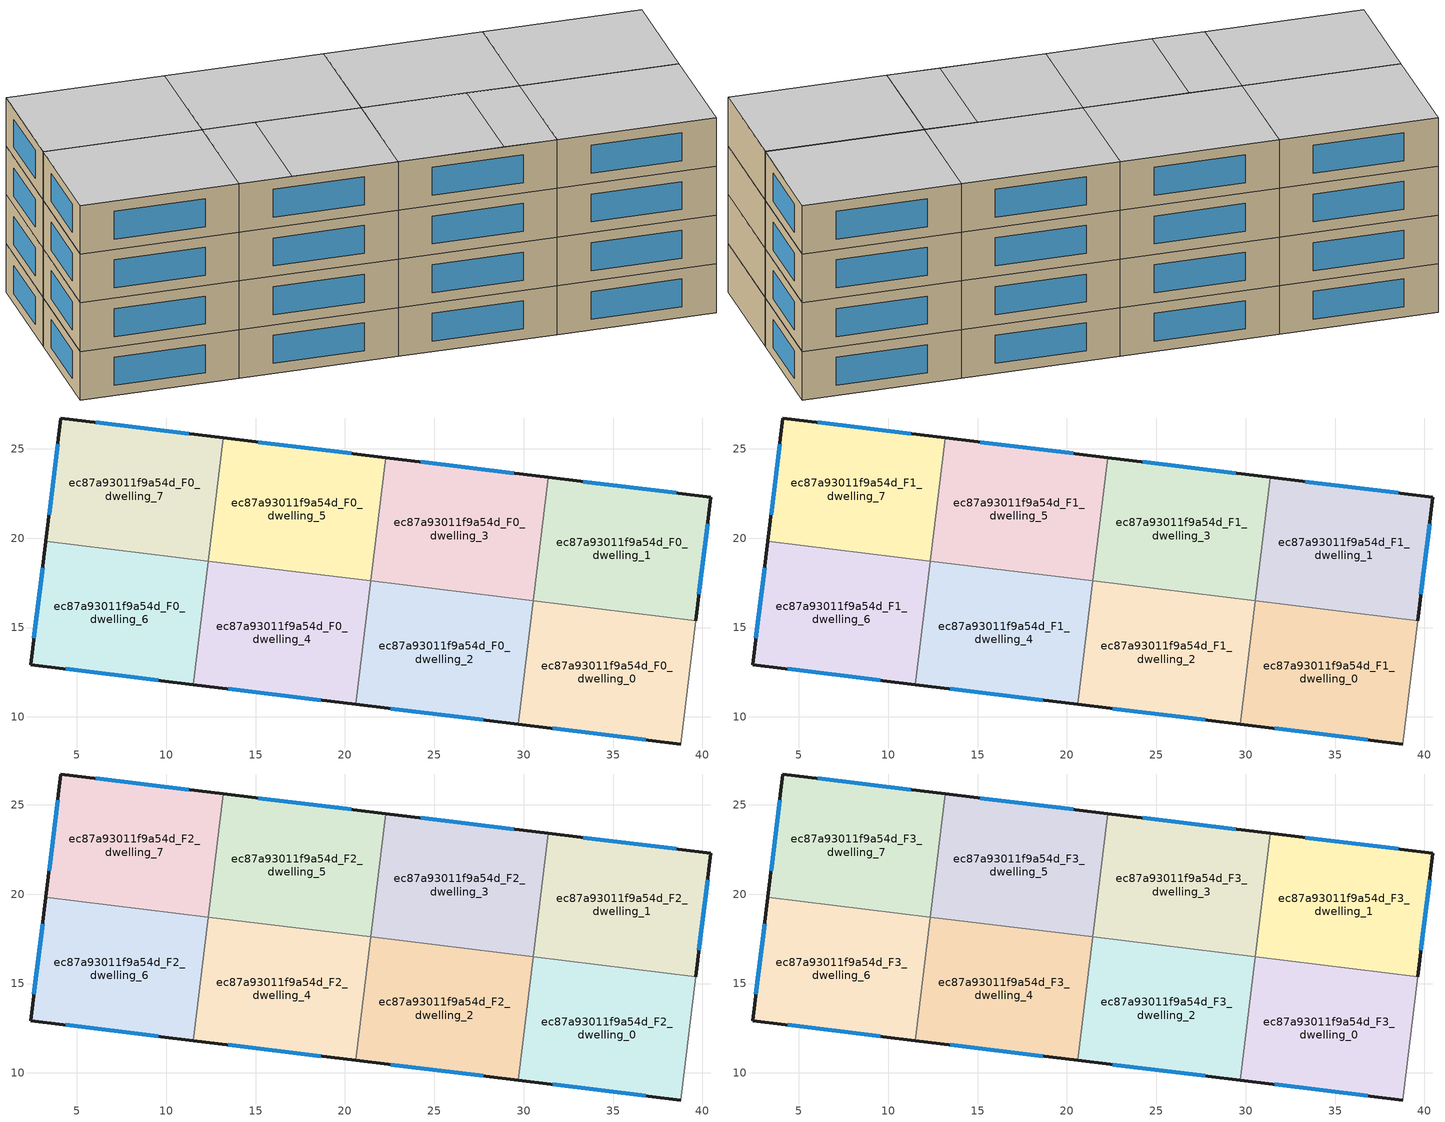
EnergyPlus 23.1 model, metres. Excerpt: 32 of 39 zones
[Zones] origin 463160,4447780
ec87a93011f9a54d_F0_dwelling_0
 floor ground (EU_floor_Construction): 39.62,15.39 38.78,8.49 29.69,9.6 30.53,16.5 z0
 wall outside (EU_wall_Construction): 29.69,9.6 38.78,8.49 z0:3
 wall adiabatic (EU_wall_Construction): 38.78,8.49 39.62,15.39 z0:3
 wall to ec87a93011f9a54d_F0_dwelling_1 (EU_wall_Construction): 39.62,15.39 30.53,16.5 z0:3
 wall to ec87a93011f9a54d_F0_dwelling_2 (EU_wall_Construction): 30.53,16.5 29.69,9.6 z0:3
 window (EU_Window_Construction): 31.64,9.36 36.83,8.72 z0.64:2.36
ec87a93011f9a54d_F0_dwelling_1
 floor ground (EU_floor_Construction): 40.47,22.3 39.62,15.39 30.53,16.5 31.38,23.41 z0
 wall outside (EU_wall_Construction): 39.62,15.39 40.47,22.3 31.38,23.41 z0:3
 wall to ec87a93011f9a54d_F0_dwelling_3 (EU_wall_Construction): 31.38,23.41 30.53,16.5 z0:3
 window (EU_Window_Construction): 39.8,16.87 40.29,20.82 / 38.52,22.54 33.32,23.17 z0.64:2.36
ec87a93011f9a54d_F0_dwelling_2
 floor ground (EU_floor_Construction): 30.53,16.5 29.69,9.6 20.6,10.71 21.45,17.61 z0
 wall outside (EU_wall_Construction): 20.6,10.71 29.69,9.6 z0:3
 wall to ec87a93011f9a54d_F0_dwelling_3 (EU_wall_Construction): 30.53,16.5 21.45,17.61 z0:3
 wall to ec87a93011f9a54d_F0_dwelling_4 (EU_wall_Construction): 21.45,17.61 20.6,10.71 z0:3
 window (EU_Window_Construction): 22.55,10.47 27.75,9.83 z0.64:2.36
ec87a93011f9a54d_F0_dwelling_3
 floor ground (EU_floor_Construction): 31.38,23.41 30.53,16.5 21.45,17.61 22.29,24.51 z0
 wall outside (EU_wall_Construction): 31.38,23.41 22.29,24.51 z0:3
 wall to ec87a93011f9a54d_F0_dwelling_5 (EU_wall_Construction): 22.29,24.51 21.45,17.61 z0:3
 window (EU_Window_Construction): 29.43,23.64 24.24,24.27 z0.64:2.36
ec87a93011f9a54d_F0_dwelling_4
 floor ground (EU_floor_Construction): 21.45,17.61 20.6,10.71 11.51,11.82 12.36,18.72 z0
 wall outside (EU_wall_Construction): 11.51,11.82 20.6,10.71 z0:3
 wall to ec87a93011f9a54d_F0_dwelling_5 (EU_wall_Construction): 21.45,17.61 12.36,18.72 z0:3
 wall to ec87a93011f9a54d_F0_dwelling_7 (EU_wall_Construction): 12.36,18.72 11.51,11.82 z0:3
 window (EU_Window_Construction): 13.46,11.58 18.66,10.94 z0.64:2.36
ec87a93011f9a54d_F0_dwelling_5
 floor ground (EU_floor_Construction): 22.29,24.51 21.45,17.61 12.36,18.72 13.2,25.62 z0
 wall outside (EU_wall_Construction): 22.29,24.51 13.2,25.62 z0:3
 wall to ec87a93011f9a54d_F0_dwelling_7 (EU_wall_Construction): 13.2,25.62 12.36,18.72 z0:3
 window (EU_Window_Construction): 20.34,24.75 15.15,25.38 z0.64:2.36
ec87a93011f9a54d_F0_dwelling_6
 floor ground (EU_floor_Construction): 12.35,18.71 11.51,11.82 2.42,12.93 3.26,19.83 z0
 wall outside (EU_wall_Construction): 3.26,19.83 2.42,12.93 11.51,11.82 z0:3
 wall to ec87a93011f9a54d_F0_dwelling_7 (EU_wall_Construction): 11.51,11.82 12.35,18.71 3.26,19.83 z0:3
 window (EU_Window_Construction): 3.08,18.35 2.6,14.4 / 4.37,12.69 9.56,12.05 z0.64:2.36
ec87a93011f9a54d_F0_dwelling_7
 floor ground (EU_floor_Construction): 13.2,25.62 12.35,18.71 3.26,19.83 4.11,26.73 z0
 wall outside (EU_wall_Construction): 13.2,25.62 4.11,26.73 3.26,19.83 z0:3
 window (EU_Window_Construction): 3.93,25.25 3.44,21.3 / 11.25,25.86 6.06,26.49 z0.64:2.36
ec87a93011f9a54d_F1_dwelling_0
 floor to ec87a93011f9a54d_F0_dwelling_0 (EU_floor_Construction): 39.62,15.39 38.78,8.49 29.69,9.6 30.53,16.5 z3
 wall outside (EU_wall_Construction): 29.69,9.6 38.78,8.49 z3:6
 wall adiabatic (EU_wall_Construction): 38.78,8.49 39.62,15.39 z3:6
 wall to ec87a93011f9a54d_F1_dwelling_1 (EU_wall_Construction): 39.62,15.39 30.53,16.5 z3:6
 wall to ec87a93011f9a54d_F1_dwelling_2 (EU_wall_Construction): 30.53,16.5 29.69,9.6 z3:6
 window (EU_Window_Construction): 31.64,9.36 36.83,8.72 z3.64:5.36
ec87a93011f9a54d_F1_dwelling_1
 floor to ec87a93011f9a54d_F0_dwelling_1 (EU_floor_Construction): 40.47,22.3 39.62,15.39 30.53,16.5 31.38,23.41 z3
 wall outside (EU_wall_Construction): 39.62,15.39 40.47,22.3 31.38,23.41 z3:6
 wall to ec87a93011f9a54d_F1_dwelling_3 (EU_wall_Construction): 31.38,23.41 30.53,16.5 z3:6
 window (EU_Window_Construction): 39.8,16.87 40.29,20.82 / 38.52,22.54 33.32,23.17 z3.64:5.36
ec87a93011f9a54d_F1_dwelling_2
 floor to ec87a93011f9a54d_F0_dwelling_2 (EU_floor_Construction): 30.53,16.5 29.69,9.6 20.6,10.71 21.45,17.61 z3
 wall outside (EU_wall_Construction): 20.6,10.71 29.69,9.6 z3:6
 wall to ec87a93011f9a54d_F1_dwelling_3 (EU_wall_Construction): 30.53,16.5 21.45,17.61 z3:6
 wall to ec87a93011f9a54d_F1_dwelling_4 (EU_wall_Construction): 21.45,17.61 20.6,10.71 z3:6
 window (EU_Window_Construction): 22.55,10.47 27.75,9.83 z3.64:5.36
ec87a93011f9a54d_F1_dwelling_3
 floor to ec87a93011f9a54d_F0_dwelling_3 (EU_floor_Construction): 31.38,23.41 30.53,16.5 21.45,17.61 22.29,24.51 z3
 wall outside (EU_wall_Construction): 31.38,23.41 22.29,24.51 z3:6
 wall to ec87a93011f9a54d_F1_dwelling_5 (EU_wall_Construction): 22.29,24.51 21.45,17.61 z3:6
 window (EU_Window_Construction): 29.43,23.64 24.24,24.27 z3.64:5.36
ec87a93011f9a54d_F1_dwelling_4
 floor to ec87a93011f9a54d_F0_dwelling_4 (EU_floor_Construction): 21.45,17.61 20.6,10.71 11.51,11.82 12.36,18.72 z3
 wall outside (EU_wall_Construction): 11.51,11.82 20.6,10.71 z3:6
 wall to ec87a93011f9a54d_F1_dwelling_5 (EU_wall_Construction): 21.45,17.61 12.36,18.72 z3:6
 wall to ec87a93011f9a54d_F1_dwelling_7 (EU_wall_Construction): 12.36,18.72 11.51,11.82 z3:6
 window (EU_Window_Construction): 13.46,11.58 18.66,10.94 z3.64:5.36
ec87a93011f9a54d_F1_dwelling_5
 floor to ec87a93011f9a54d_F0_dwelling_5 (EU_floor_Construction): 22.29,24.51 21.45,17.61 12.36,18.72 13.2,25.62 z3
 wall outside (EU_wall_Construction): 22.29,24.51 13.2,25.62 z3:6
 wall to ec87a93011f9a54d_F1_dwelling_7 (EU_wall_Construction): 13.2,25.62 12.36,18.72 z3:6
 window (EU_Window_Construction): 20.34,24.75 15.15,25.38 z3.64:5.36
ec87a93011f9a54d_F1_dwelling_6
 floor to ec87a93011f9a54d_F0_dwelling_6 (EU_floor_Construction): 12.35,18.71 11.51,11.82 2.42,12.93 3.26,19.83 z3
 wall outside (EU_wall_Construction): 3.26,19.83 2.42,12.93 11.51,11.82 z3:6
 wall to ec87a93011f9a54d_F1_dwelling_7 (EU_wall_Construction): 11.51,11.82 12.35,18.71 3.26,19.83 z3:6
 window (EU_Window_Construction): 3.08,18.35 2.6,14.4 / 4.37,12.69 9.56,12.05 z3.64:5.36
ec87a93011f9a54d_F1_dwelling_7
 floor to ec87a93011f9a54d_F0_dwelling_7 (EU_floor_Construction): 13.2,25.62 12.35,18.71 3.26,19.83 4.11,26.73 z3
 wall outside (EU_wall_Construction): 13.2,25.62 4.11,26.73 3.26,19.83 z3:6
 window (EU_Window_Construction): 3.93,25.25 3.44,21.3 / 11.25,25.86 6.06,26.49 z3.64:5.36
ec87a93011f9a54d_F2_dwelling_0
 floor to ec87a93011f9a54d_F1_dwelling_0 (EU_floor_Construction): 39.62,15.39 38.78,8.49 29.69,9.6 30.53,16.5 z6
 wall outside (EU_wall_Construction): 29.69,9.6 38.78,8.49 z6:9
 wall adiabatic (EU_wall_Construction): 38.78,8.49 39.62,15.39 z6:9
 wall to ec87a93011f9a54d_F2_dwelling_1 (EU_wall_Construction): 39.62,15.39 30.53,16.5 z6:9
 wall to ec87a93011f9a54d_F2_dwelling_2 (EU_wall_Construction): 30.53,16.5 29.69,9.6 z6:9
 window (EU_Window_Construction): 31.64,9.36 36.83,8.72 z6.64:8.36
ec87a93011f9a54d_F2_dwelling_1
 floor to ec87a93011f9a54d_F1_dwelling_1 (EU_floor_Construction): 40.47,22.3 39.62,15.39 30.53,16.5 31.38,23.41 z6
 wall outside (EU_wall_Construction): 39.62,15.39 40.47,22.3 31.38,23.41 z6:9
 wall to ec87a93011f9a54d_F2_dwelling_3 (EU_wall_Construction): 31.38,23.41 30.53,16.5 z6:9
 window (EU_Window_Construction): 39.8,16.87 40.29,20.82 / 38.52,22.54 33.32,23.17 z6.64:8.36
ec87a93011f9a54d_F2_dwelling_2
 floor to ec87a93011f9a54d_F1_dwelling_2 (EU_floor_Construction): 30.53,16.5 29.69,9.6 20.6,10.71 21.45,17.61 z6
 wall outside (EU_wall_Construction): 20.6,10.71 29.69,9.6 z6:9
 wall to ec87a93011f9a54d_F2_dwelling_3 (EU_wall_Construction): 30.53,16.5 21.45,17.61 z6:9
 wall to ec87a93011f9a54d_F2_dwelling_4 (EU_wall_Construction): 21.45,17.61 20.6,10.71 z6:9
 window (EU_Window_Construction): 22.55,10.47 27.75,9.83 z6.64:8.36
ec87a93011f9a54d_F2_dwelling_3
 floor to ec87a93011f9a54d_F1_dwelling_3 (EU_floor_Construction): 31.38,23.41 30.53,16.5 21.45,17.61 22.29,24.51 z6
 wall outside (EU_wall_Construction): 31.38,23.41 22.29,24.51 z6:9
 wall to ec87a93011f9a54d_F2_dwelling_5 (EU_wall_Construction): 22.29,24.51 21.45,17.61 z6:9
 window (EU_Window_Construction): 29.43,23.64 24.24,24.27 z6.64:8.36
ec87a93011f9a54d_F2_dwelling_4
 floor to ec87a93011f9a54d_F1_dwelling_4 (EU_floor_Construction): 21.45,17.61 20.6,10.71 11.51,11.82 12.36,18.72 z6
 wall outside (EU_wall_Construction): 11.51,11.82 20.6,10.71 z6:9
 wall to ec87a93011f9a54d_F2_dwelling_5 (EU_wall_Construction): 21.45,17.61 12.36,18.72 z6:9
 wall to ec87a93011f9a54d_F2_dwelling_7 (EU_wall_Construction): 12.36,18.72 11.51,11.82 z6:9
 window (EU_Window_Construction): 13.46,11.58 18.66,10.94 z6.64:8.36
ec87a93011f9a54d_F2_dwelling_5
 floor to ec87a93011f9a54d_F1_dwelling_5 (EU_floor_Construction): 22.29,24.51 21.45,17.61 12.36,18.72 13.2,25.62 z6
 wall outside (EU_wall_Construction): 22.29,24.51 13.2,25.62 z6:9
 wall to ec87a93011f9a54d_F2_dwelling_7 (EU_wall_Construction): 13.2,25.62 12.36,18.72 z6:9
 window (EU_Window_Construction): 20.34,24.75 15.15,25.38 z6.64:8.36
ec87a93011f9a54d_F2_dwelling_6
 floor to ec87a93011f9a54d_F1_dwelling_6 (EU_floor_Construction): 12.35,18.71 11.51,11.82 2.42,12.93 3.26,19.83 z6
 wall outside (EU_wall_Construction): 3.26,19.83 2.42,12.93 11.51,11.82 z6:9
 wall to ec87a93011f9a54d_F2_dwelling_7 (EU_wall_Construction): 11.51,11.82 12.35,18.71 3.26,19.83 z6:9
 window (EU_Window_Construction): 3.08,18.35 2.6,14.4 / 4.37,12.69 9.56,12.05 z6.64:8.36
ec87a93011f9a54d_F2_dwelling_7
 floor to ec87a93011f9a54d_F1_dwelling_7 (EU_floor_Construction): 13.2,25.62 12.35,18.71 3.26,19.83 4.11,26.73 z6
 wall outside (EU_wall_Construction): 13.2,25.62 4.11,26.73 3.26,19.83 z6:9
 window (EU_Window_Construction): 3.93,25.25 3.44,21.3 / 11.25,25.86 6.06,26.49 z6.64:8.36
ec87a93011f9a54d_F3_dwelling_0
 floor to ec87a93011f9a54d_F2_dwelling_0 (EU_floor_Construction): 39.62,15.39 38.78,8.49 29.69,9.6 30.53,16.5 z9
 wall outside (EU_wall_Construction): 29.69,9.6 38.78,8.49 z9:12
 wall adiabatic (EU_wall_Construction): 38.78,8.49 39.62,15.39 z9:12
 wall to ec87a93011f9a54d_F3_dwelling_1 (EU_wall_Construction): 39.62,15.39 30.53,16.5 z9:12
 wall to ec87a93011f9a54d_F3_dwelling_2 (EU_wall_Construction): 30.53,16.5 29.69,9.6 z9:12
 window (EU_Window_Construction): 31.64,9.36 36.83,8.72 z9.64:11.36
 ceiling to ec87a93011f9a54d_F4_dwelling_4 (EU_floor_Construction): 38.78,8.49 39.62,15.39 30.53,16.5 29.69,9.6 z12
ec87a93011f9a54d_F3_dwelling_1
 floor to ec87a93011f9a54d_F2_dwelling_1 (EU_floor_Construction): 40.47,22.3 39.62,15.39 30.53,16.5 31.38,23.41 z9
 wall outside (EU_wall_Construction): 39.62,15.39 40.47,22.3 31.38,23.41 z9:12
 wall to ec87a93011f9a54d_F3_dwelling_3 (EU_wall_Construction): 31.38,23.41 30.53,16.5 z9:12
 window (EU_Window_Construction): 39.8,16.87 40.29,20.82 / 38.52,22.54 33.32,23.17 z9.64:11.36
 ceiling adiabatic (EU_roof_Construction): 39.62,15.39 40.47,22.3 31.38,23.41 30.53,16.5 z12
ec87a93011f9a54d_F3_dwelling_2
 floor to ec87a93011f9a54d_F2_dwelling_2 (EU_floor_Construction): 30.53,16.5 29.69,9.6 20.6,10.71 21.45,17.61 z9
 wall outside (EU_wall_Construction): 20.6,10.71 29.69,9.6 z9:12
 wall to ec87a93011f9a54d_F3_dwelling_3 (EU_wall_Construction): 30.53,16.5 21.45,17.61 z9:12
 wall to ec87a93011f9a54d_F3_dwelling_4 (EU_wall_Construction): 21.45,17.61 20.6,10.71 z9:12
 window (EU_Window_Construction): 22.55,10.47 27.75,9.83 z9.64:11.36
 ceiling to ec87a93011f9a54d_F4_dwelling_4 (EU_floor_Construction): 29.69,9.6 30.53,16.5 27.5,16.87 26.66,9.97 z12
 ceiling to ec87a93011f9a54d_F4_dwelling_5 (EU_floor_Construction): 26.66,9.97 27.5,16.87 21.45,17.61 20.6,10.71 z12
ec87a93011f9a54d_F3_dwelling_3
 floor to ec87a93011f9a54d_F2_dwelling_3 (EU_floor_Construction): 31.38,23.41 30.53,16.5 21.45,17.61 22.29,24.51 z9
 wall outside (EU_wall_Construction): 31.38,23.41 22.29,24.51 z9:12
 wall to ec87a93011f9a54d_F3_dwelling_5 (EU_wall_Construction): 22.29,24.51 21.45,17.61 z9:12
 window (EU_Window_Construction): 29.43,23.64 24.24,24.27 z9.64:11.36
 ceiling to ec87a93011f9a54d_F4_dwelling_1 (EU_floor_Construction): 30.53,16.5 31.38,23.41 22.29,24.51 21.45,17.61 z12
ec87a93011f9a54d_F3_dwelling_4
 floor to ec87a93011f9a54d_F2_dwelling_4 (EU_floor_Construction): 21.45,17.61 20.6,10.71 11.51,11.82 12.36,18.72 z9
 wall outside (EU_wall_Construction): 11.51,11.82 20.6,10.71 z9:12
 wall to ec87a93011f9a54d_F3_dwelling_5 (EU_wall_Construction): 21.45,17.61 12.36,18.72 z9:12
 wall to ec87a93011f9a54d_F3_dwelling_7 (EU_wall_Construction): 12.36,18.72 11.51,11.82 z9:12
 window (EU_Window_Construction): 13.46,11.58 18.66,10.94 z9.64:11.36
 ceiling to ec87a93011f9a54d_F4_dwelling_5 (EU_floor_Construction): 20.6,10.71 21.45,17.61 15.38,18.35 14.54,11.45 z12
 ceiling to ec87a93011f9a54d_F4_dwelling_6 (EU_floor_Construction): 14.54,11.45 15.38,18.35 12.36,18.72 11.51,11.82 z12
ec87a93011f9a54d_F3_dwelling_5
 floor to ec87a93011f9a54d_F2_dwelling_5 (EU_floor_Construction): 22.29,24.51 21.45,17.61 12.36,18.72 13.2,25.62 z9
 wall outside (EU_wall_Construction): 22.29,24.51 13.2,25.62 z9:12
 wall to ec87a93011f9a54d_F3_dwelling_7 (EU_wall_Construction): 13.2,25.62 12.36,18.72 z9:12
 window (EU_Window_Construction): 20.34,24.75 15.15,25.38 z9.64:11.36
 ceiling to ec87a93011f9a54d_F4_dwelling_2 (EU_floor_Construction): 21.45,17.61 22.29,24.51 13.2,25.62 12.36,18.72 z12
ec87a93011f9a54d_F3_dwelling_6
 floor to ec87a93011f9a54d_F2_dwelling_6 (EU_floor_Construction): 12.35,18.71 11.51,11.82 2.42,12.93 3.26,19.83 z9
 wall outside (EU_wall_Construction): 3.26,19.83 2.42,12.93 11.51,11.82 z9:12
 wall to ec87a93011f9a54d_F3_dwelling_7 (EU_wall_Construction): 11.51,11.82 12.35,18.71 3.26,19.83 z9:12
 window (EU_Window_Construction): 3.08,18.35 2.6,14.4 / 4.37,12.69 9.56,12.05 z9.64:11.36
 ceiling to ec87a93011f9a54d_F4_dwelling_6 (EU_floor_Construction): 11.51,11.82 12.35,18.71 3.26,19.82 2.42,12.93 z12
ec87a93011f9a54d_F3_dwelling_7
 floor to ec87a93011f9a54d_F2_dwelling_7 (EU_floor_Construction): 13.2,25.62 12.35,18.71 3.26,19.83 4.11,26.73 z9
 wall outside (EU_wall_Construction): 13.2,25.62 4.11,26.73 3.26,19.83 z9:12
 window (EU_Window_Construction): 3.93,25.25 3.44,21.3 / 11.25,25.86 6.06,26.49 z9.64:11.36
 ceiling to ec87a93011f9a54d_F4_dwelling_3 (EU_floor_Construction): 12.36,18.72 13.2,25.62 4.11,26.73 3.26,19.83 z12
[Building]
EU S2 Campaign: North Axis=0; Terrain=City; Solar Distribution=FullExterior
[Site:Location]
Yerevan-Zvartnots.Intl.AP: Latitude=40.15; Longitude=44.383; Time Zone=4; Elevation=854
[SizingPeriod:WeatherFileDays]
AnnualSizingPeriod: Begin Month=1; Begin Day of Month=1; End Month=12; End Day of Month=31; Day of Week for Start Day=Monday; Use Weather File Daylight Saving Period=No; Use Weather File Rain and Snow Indicators=No
[MATERIAL]
EU_InternalMass_Material: Roughness=MediumRough; Thickness=0.1; Conductivity=1; Density=1800; Specific Heat=900; Thermal Absorptance=0.9; Solar Absorptance=0.7; Visible Absorptance=0.7
[MATERIAL:NOMASS] Roughness=MediumRough; Thermal Absorptance=0.9; Solar Absorptance=0.7; Visible Absorptance=0.7
Name | Thermal Resistance
EU_wall_NoMass | 1.05043
EU_roof_NoMass | 1.45357
EU_floor_NoMass | 0.478065
[WINDOWMATERIAL:SIMPLEGLAZINGSYSTEM]
EU_Window_SimpleGlazing: UFactor=2.5566; Solar Heat Gain Coefficient=0.75; Visible Transmittance=0.75
[CONSTRUCTION]
EU_wall_Construction: EU_wall_NoMass
EU_roof_Construction: EU_roof_NoMass
EU_floor_Construction: EU_floor_NoMass
EU_Window_Construction: EU_Window_SimpleGlazing
EU_InternalMass_Construction: EU_InternalMass_Material
[ZONE] Type=1; Multiplier=1; Ceiling Height=autocalculate; Floor Area=autocalculate; Part of Total Floor Area=Yes
Name | Volume
ec87a93011f9a54d_F0_dwelling_0; ec87a93011f9a54d_F1_dwelling_0; ec87a93011f9a54d_F2_dwelling_0; ec87a93011f9a54d_F3_dwelling_0 | 191.034
ec87a93011f9a54d_F0_dwelling_1; ec87a93011f9a54d_F1_dwelling_1; ec87a93011f9a54d_F2_dwelling_1; ec87a93011f9a54d_F3_dwelling_1 | 191.048
ec87a93011f9a54d_F0_dwelling_2; ec87a93011f9a54d_F1_dwelling_2; ec87a93011f9a54d_F2_dwelling_2; ec87a93011f9a54d_F3_dwelling_2; ec87a93011f9a54d_F0_dwelling_4; ec87a93011f9a54d_F1_dwelling_4; ec87a93011f9a54d_F2_dwelling_4; ec87a93011f9a54d_F3_dwelling_4; ec87a93011f9a54d_F0_dwelling_7; ec87a93011f9a54d_F1_dwelling_7; ec87a93011f9a54d_F2_dwelling_7; ec87a93011f9a54d_F3_dwelling_7 | 191.046
ec87a93011f9a54d_F0_dwelling_3; ec87a93011f9a54d_F1_dwelling_3; ec87a93011f9a54d_F2_dwelling_3; ec87a93011f9a54d_F3_dwelling_3 | 191.041
ec87a93011f9a54d_F0_dwelling_5; ec87a93011f9a54d_F1_dwelling_5; ec87a93011f9a54d_F2_dwelling_5; ec87a93011f9a54d_F3_dwelling_5 | 191.043
ec87a93011f9a54d_F0_dwelling_6; ec87a93011f9a54d_F1_dwelling_6; ec87a93011f9a54d_F2_dwelling_6; ec87a93011f9a54d_F3_dwelling_6 | 191.044
[INTERNALMASS] Construction=EU_InternalMass_Construction
Name | Zone or ZoneList | Surface Area
ec87a93011f9a54d_F0_dwelling_0_EU_InternalMass | ec87a93011f9a54d_F0_dwelling_0 | 63.6796
ec87a93011f9a54d_F0_dwelling_1_EU_InternalMass | ec87a93011f9a54d_F0_dwelling_1 | 63.6839
ec87a93011f9a54d_F0_dwelling_2_EU_InternalMass | ec87a93011f9a54d_F0_dwelling_2 | 63.6827
ec87a93011f9a54d_F0_dwelling_3_EU_InternalMass | ec87a93011f9a54d_F0_dwelling_3 | 63.6824
ec87a93011f9a54d_F0_dwelling_4_EU_InternalMass | ec87a93011f9a54d_F0_dwelling_4 | 63.6845
ec87a93011f9a54d_F0_dwelling_5_EU_InternalMass | ec87a93011f9a54d_F0_dwelling_5 | 63.6836
ec87a93011f9a54d_F0_dwelling_6_EU_InternalMass | ec87a93011f9a54d_F0_dwelling_6 | 63.6825
ec87a93011f9a54d_F0_dwelling_7_EU_InternalMass | ec87a93011f9a54d_F0_dwelling_7 | 63.6859
ec87a93011f9a54d_F1_dwelling_0_EU_InternalMass | ec87a93011f9a54d_F1_dwelling_0 | 63.6796
ec87a93011f9a54d_F1_dwelling_1_EU_InternalMass | ec87a93011f9a54d_F1_dwelling_1 | 63.6839
ec87a93011f9a54d_F1_dwelling_2_EU_InternalMass | ec87a93011f9a54d_F1_dwelling_2 | 63.6827
ec87a93011f9a54d_F1_dwelling_3_EU_InternalMass | ec87a93011f9a54d_F1_dwelling_3 | 63.6824
ec87a93011f9a54d_F1_dwelling_4_EU_InternalMass | ec87a93011f9a54d_F1_dwelling_4 | 63.6845
ec87a93011f9a54d_F1_dwelling_5_EU_InternalMass | ec87a93011f9a54d_F1_dwelling_5 | 63.6836
ec87a93011f9a54d_F1_dwelling_6_EU_InternalMass | ec87a93011f9a54d_F1_dwelling_6 | 63.6825
ec87a93011f9a54d_F1_dwelling_7_EU_InternalMass | ec87a93011f9a54d_F1_dwelling_7 | 63.6859
ec87a93011f9a54d_F2_dwelling_0_EU_InternalMass | ec87a93011f9a54d_F2_dwelling_0 | 63.6796
ec87a93011f9a54d_F2_dwelling_1_EU_InternalMass | ec87a93011f9a54d_F2_dwelling_1 | 63.6839
ec87a93011f9a54d_F2_dwelling_2_EU_InternalMass | ec87a93011f9a54d_F2_dwelling_2 | 63.6827
ec87a93011f9a54d_F2_dwelling_3_EU_InternalMass | ec87a93011f9a54d_F2_dwelling_3 | 63.6824
ec87a93011f9a54d_F2_dwelling_4_EU_InternalMass | ec87a93011f9a54d_F2_dwelling_4 | 63.6845
ec87a93011f9a54d_F2_dwelling_5_EU_InternalMass | ec87a93011f9a54d_F2_dwelling_5 | 63.6836
ec87a93011f9a54d_F2_dwelling_6_EU_InternalMass | ec87a93011f9a54d_F2_dwelling_6 | 63.6825
ec87a93011f9a54d_F2_dwelling_7_EU_InternalMass | ec87a93011f9a54d_F2_dwelling_7 | 63.6859
ec87a93011f9a54d_F3_dwelling_0_EU_InternalMass | ec87a93011f9a54d_F3_dwelling_0 | 63.6796
ec87a93011f9a54d_F3_dwelling_1_EU_InternalMass | ec87a93011f9a54d_F3_dwelling_1 | 63.6839
ec87a93011f9a54d_F3_dwelling_2_EU_InternalMass | ec87a93011f9a54d_F3_dwelling_2 | 63.6827
ec87a93011f9a54d_F3_dwelling_3_EU_InternalMass | ec87a93011f9a54d_F3_dwelling_3 | 63.6824
ec87a93011f9a54d_F3_dwelling_4_EU_InternalMass | ec87a93011f9a54d_F3_dwelling_4 | 63.6845
ec87a93011f9a54d_F3_dwelling_5_EU_InternalMass | ec87a93011f9a54d_F3_dwelling_5 | 63.6836
ec87a93011f9a54d_F3_dwelling_6_EU_InternalMass | ec87a93011f9a54d_F3_dwelling_6 | 63.6825
ec87a93011f9a54d_F3_dwelling_7_EU_InternalMass | ec87a93011f9a54d_F3_dwelling_7 | 63.6859
[OTHEREQUIPMENT] Fuel Type=Electricity; Design Level Calculation Method=Watts/Area; Power per Zone Floor Area=1; Fraction Latent=0; Fraction Radiant=0; Fraction Lost=0; Carbon Dioxide Generation Rate=0; EndUse Subcategory=EU_Step8_InternalGains
Name | Zone or ZoneList or Space or SpaceList | Schedule
EU_Step8_InternalGain_ec87a93011f9a54d_F0_dwelling_0_f000 | ec87a93011f9a54d_F0_dwelling_0 | EU_Step8_GainSchedule_ec87a93011f9a54d_F0_dwelling_0_f000
EU_Step8_InternalGain_ec87a93011f9a54d_F0_dwelling_1_f000 | ec87a93011f9a54d_F0_dwelling_1 | EU_Step8_GainSchedule_ec87a93011f9a54d_F0_dwelling_1_f000
EU_Step8_InternalGain_ec87a93011f9a54d_F0_dwelling_2_f000 | ec87a93011f9a54d_F0_dwelling_2 | EU_Step8_GainSchedule_ec87a93011f9a54d_F0_dwelling_2_f000
EU_Step8_InternalGain_ec87a93011f9a54d_F0_dwelling_3_f000 | ec87a93011f9a54d_F0_dwelling_3 | EU_Step8_GainSchedule_ec87a93011f9a54d_F0_dwelling_3_f000
EU_Step8_InternalGain_ec87a93011f9a54d_F0_dwelling_4_f000 | ec87a93011f9a54d_F0_dwelling_4 | EU_Step8_GainSchedule_ec87a93011f9a54d_F0_dwelling_4_f000
EU_Step8_InternalGain_ec87a93011f9a54d_F0_dwelling_5_f000 | ec87a93011f9a54d_F0_dwelling_5 | EU_Step8_GainSchedule_ec87a93011f9a54d_F0_dwelling_5_f000
EU_Step8_InternalGain_ec87a93011f9a54d_F0_dwelling_6_f000 | ec87a93011f9a54d_F0_dwelling_6 | EU_Step8_GainSchedule_ec87a93011f9a54d_F0_dwelling_6_f000
EU_Step8_InternalGain_ec87a93011f9a54d_F0_dwelling_7_f000 | ec87a93011f9a54d_F0_dwelling_7 | EU_Step8_GainSchedule_ec87a93011f9a54d_F0_dwelling_7_f000
EU_Step8_InternalGain_ec87a93011f9a54d_F1_dwelling_0_f000 | ec87a93011f9a54d_F1_dwelling_0 | EU_Step8_GainSchedule_ec87a93011f9a54d_F1_dwelling_0_f000
EU_Step8_InternalGain_ec87a93011f9a54d_F1_dwelling_1_f000 | ec87a93011f9a54d_F1_dwelling_1 | EU_Step8_GainSchedule_ec87a93011f9a54d_F1_dwelling_1_f000
EU_Step8_InternalGain_ec87a93011f9a54d_F1_dwelling_2_f000 | ec87a93011f9a54d_F1_dwelling_2 | EU_Step8_GainSchedule_ec87a93011f9a54d_F1_dwelling_2_f000
EU_Step8_InternalGain_ec87a93011f9a54d_F1_dwelling_3_f000 | ec87a93011f9a54d_F1_dwelling_3 | EU_Step8_GainSchedule_ec87a93011f9a54d_F1_dwelling_3_f000
EU_Step8_InternalGain_ec87a93011f9a54d_F1_dwelling_4_f000 | ec87a93011f9a54d_F1_dwelling_4 | EU_Step8_GainSchedule_ec87a93011f9a54d_F1_dwelling_4_f000
EU_Step8_InternalGain_ec87a93011f9a54d_F1_dwelling_5_f000 | ec87a93011f9a54d_F1_dwelling_5 | EU_Step8_GainSchedule_ec87a93011f9a54d_F1_dwelling_5_f000
EU_Step8_InternalGain_ec87a93011f9a54d_F1_dwelling_6_f000 | ec87a93011f9a54d_F1_dwelling_6 | EU_Step8_GainSchedule_ec87a93011f9a54d_F1_dwelling_6_f000
EU_Step8_InternalGain_ec87a93011f9a54d_F1_dwelling_7_f000 | ec87a93011f9a54d_F1_dwelling_7 | EU_Step8_GainSchedule_ec87a93011f9a54d_F1_dwelling_7_f000
EU_Step8_InternalGain_ec87a93011f9a54d_F2_dwelling_0_f000 | ec87a93011f9a54d_F2_dwelling_0 | EU_Step8_GainSchedule_ec87a93011f9a54d_F2_dwelling_0_f000
EU_Step8_InternalGain_ec87a93011f9a54d_F2_dwelling_1_f000 | ec87a93011f9a54d_F2_dwelling_1 | EU_Step8_GainSchedule_ec87a93011f9a54d_F2_dwelling_1_f000
EU_Step8_InternalGain_ec87a93011f9a54d_F2_dwelling_2_f000 | ec87a93011f9a54d_F2_dwelling_2 | EU_Step8_GainSchedule_ec87a93011f9a54d_F2_dwelling_2_f000
EU_Step8_InternalGain_ec87a93011f9a54d_F2_dwelling_3_f000 | ec87a93011f9a54d_F2_dwelling_3 | EU_Step8_GainSchedule_ec87a93011f9a54d_F2_dwelling_3_f000
EU_Step8_InternalGain_ec87a93011f9a54d_F2_dwelling_4_f000 | ec87a93011f9a54d_F2_dwelling_4 | EU_Step8_GainSchedule_ec87a93011f9a54d_F2_dwelling_4_f000
EU_Step8_InternalGain_ec87a93011f9a54d_F2_dwelling_5_f000 | ec87a93011f9a54d_F2_dwelling_5 | EU_Step8_GainSchedule_ec87a93011f9a54d_F2_dwelling_5_f000
EU_Step8_InternalGain_ec87a93011f9a54d_F2_dwelling_6_f000 | ec87a93011f9a54d_F2_dwelling_6 | EU_Step8_GainSchedule_ec87a93011f9a54d_F2_dwelling_6_f000
EU_Step8_InternalGain_ec87a93011f9a54d_F2_dwelling_7_f000 | ec87a93011f9a54d_F2_dwelling_7 | EU_Step8_GainSchedule_ec87a93011f9a54d_F2_dwelling_7_f000
EU_Step8_InternalGain_ec87a93011f9a54d_F3_dwelling_0_f000 | ec87a93011f9a54d_F3_dwelling_0 | EU_Step8_GainSchedule_ec87a93011f9a54d_F3_dwelling_0_f000
EU_Step8_InternalGain_ec87a93011f9a54d_F3_dwelling_1_f000 | ec87a93011f9a54d_F3_dwelling_1 | EU_Step8_GainSchedule_ec87a93011f9a54d_F3_dwelling_1_f000
EU_Step8_InternalGain_ec87a93011f9a54d_F3_dwelling_2_f000 | ec87a93011f9a54d_F3_dwelling_2 | EU_Step8_GainSchedule_ec87a93011f9a54d_F3_dwelling_2_f000
EU_Step8_InternalGain_ec87a93011f9a54d_F3_dwelling_3_f000 | ec87a93011f9a54d_F3_dwelling_3 | EU_Step8_GainSchedule_ec87a93011f9a54d_F3_dwelling_3_f000
EU_Step8_InternalGain_ec87a93011f9a54d_F3_dwelling_4_f000 | ec87a93011f9a54d_F3_dwelling_4 | EU_Step8_GainSchedule_ec87a93011f9a54d_F3_dwelling_4_f000
EU_Step8_InternalGain_ec87a93011f9a54d_F3_dwelling_5_f000 | ec87a93011f9a54d_F3_dwelling_5 | EU_Step8_GainSchedule_ec87a93011f9a54d_F3_dwelling_5_f000
EU_Step8_InternalGain_ec87a93011f9a54d_F3_dwelling_6_f000 | ec87a93011f9a54d_F3_dwelling_6 | EU_Step8_GainSchedule_ec87a93011f9a54d_F3_dwelling_6_f000
EU_Step8_InternalGain_ec87a93011f9a54d_F3_dwelling_7_f000 | ec87a93011f9a54d_F3_dwelling_7 | EU_Step8_GainSchedule_ec87a93011f9a54d_F3_dwelling_7_f000
[ZONEVENTILATION:DESIGNFLOWRATE] Schedule=EU_AlwaysOn; Design Flow Rate Calculation Method=AirChanges/Hour; Air Changes per Hour=0.557805; Ventilation Type=Natural; Fan Pressure Rise=0; Fan Total Efficiency=1; Constant Term Coefficient=1; Temperature Term Coefficient=0; Velocity Term Coefficient=0; Velocity Squared Term Coefficient=0; Minimum Indoor Temperature=-100; Maximum Indoor Temperature=100; Delta Temperature=-100; Minimum Outdoor Temperature=-100; Maximum Outdoor Temperature=100; Maximum Wind Speed=40
Name | Zone or ZoneList or Space or SpaceList
EU_ConstantAir_ec87a93011f9a54d_F0_dwelling_0 | ec87a93011f9a54d_F0_dwelling_0
EU_ConstantAir_ec87a93011f9a54d_F0_dwelling_1 | ec87a93011f9a54d_F0_dwelling_1
EU_ConstantAir_ec87a93011f9a54d_F0_dwelling_2 | ec87a93011f9a54d_F0_dwelling_2
EU_ConstantAir_ec87a93011f9a54d_F0_dwelling_3 | ec87a93011f9a54d_F0_dwelling_3
EU_ConstantAir_ec87a93011f9a54d_F0_dwelling_4 | ec87a93011f9a54d_F0_dwelling_4
EU_ConstantAir_ec87a93011f9a54d_F0_dwelling_5 | ec87a93011f9a54d_F0_dwelling_5
EU_ConstantAir_ec87a93011f9a54d_F0_dwelling_6 | ec87a93011f9a54d_F0_dwelling_6
EU_ConstantAir_ec87a93011f9a54d_F0_dwelling_7 | ec87a93011f9a54d_F0_dwelling_7
EU_ConstantAir_ec87a93011f9a54d_F1_dwelling_0 | ec87a93011f9a54d_F1_dwelling_0
EU_ConstantAir_ec87a93011f9a54d_F1_dwelling_1 | ec87a93011f9a54d_F1_dwelling_1
EU_ConstantAir_ec87a93011f9a54d_F1_dwelling_2 | ec87a93011f9a54d_F1_dwelling_2
EU_ConstantAir_ec87a93011f9a54d_F1_dwelling_3 | ec87a93011f9a54d_F1_dwelling_3
EU_ConstantAir_ec87a93011f9a54d_F1_dwelling_4 | ec87a93011f9a54d_F1_dwelling_4
EU_ConstantAir_ec87a93011f9a54d_F1_dwelling_5 | ec87a93011f9a54d_F1_dwelling_5
EU_ConstantAir_ec87a93011f9a54d_F1_dwelling_6 | ec87a93011f9a54d_F1_dwelling_6
EU_ConstantAir_ec87a93011f9a54d_F1_dwelling_7 | ec87a93011f9a54d_F1_dwelling_7
EU_ConstantAir_ec87a93011f9a54d_F2_dwelling_0 | ec87a93011f9a54d_F2_dwelling_0
EU_ConstantAir_ec87a93011f9a54d_F2_dwelling_1 | ec87a93011f9a54d_F2_dwelling_1
EU_ConstantAir_ec87a93011f9a54d_F2_dwelling_2 | ec87a93011f9a54d_F2_dwelling_2
EU_ConstantAir_ec87a93011f9a54d_F2_dwelling_3 | ec87a93011f9a54d_F2_dwelling_3
EU_ConstantAir_ec87a93011f9a54d_F2_dwelling_4 | ec87a93011f9a54d_F2_dwelling_4
EU_ConstantAir_ec87a93011f9a54d_F2_dwelling_5 | ec87a93011f9a54d_F2_dwelling_5
EU_ConstantAir_ec87a93011f9a54d_F2_dwelling_6 | ec87a93011f9a54d_F2_dwelling_6
EU_ConstantAir_ec87a93011f9a54d_F2_dwelling_7 | ec87a93011f9a54d_F2_dwelling_7
EU_ConstantAir_ec87a93011f9a54d_F3_dwelling_0 | ec87a93011f9a54d_F3_dwelling_0
EU_ConstantAir_ec87a93011f9a54d_F3_dwelling_1 | ec87a93011f9a54d_F3_dwelling_1
EU_ConstantAir_ec87a93011f9a54d_F3_dwelling_2 | ec87a93011f9a54d_F3_dwelling_2
EU_ConstantAir_ec87a93011f9a54d_F3_dwelling_3 | ec87a93011f9a54d_F3_dwelling_3
EU_ConstantAir_ec87a93011f9a54d_F3_dwelling_4 | ec87a93011f9a54d_F3_dwelling_4
EU_ConstantAir_ec87a93011f9a54d_F3_dwelling_5 | ec87a93011f9a54d_F3_dwelling_5
EU_ConstantAir_ec87a93011f9a54d_F3_dwelling_6 | ec87a93011f9a54d_F3_dwelling_6
EU_ConstantAir_ec87a93011f9a54d_F3_dwelling_7 | ec87a93011f9a54d_F3_dwelling_7
[HVACTEMPLATE:THERMOSTAT] Constant Heating Setpoint=20; Constant Cooling Setpoint=50
EU_HeatOnly_ec87a93011f9a54d_F0_dwelling_0; EU_HeatOnly_ec87a93011f9a54d_F0_dwelling_1; EU_HeatOnly_ec87a93011f9a54d_F0_dwelling_2; EU_HeatOnly_ec87a93011f9a54d_F0_dwelling_3; EU_HeatOnly_ec87a93011f9a54d_F0_dwelling_4; EU_HeatOnly_ec87a93011f9a54d_F0_dwelling_5; EU_HeatOnly_ec87a93011f9a54d_F0_dwelling_6; EU_HeatOnly_ec87a93011f9a54d_F0_dwelling_7; EU_HeatOnly_ec87a93011f9a54d_F1_dwelling_0; EU_HeatOnly_ec87a93011f9a54d_F1_dwelling_1; EU_HeatOnly_ec87a93011f9a54d_F1_dwelling_2; EU_HeatOnly_ec87a93011f9a54d_F1_dwelling_3; EU_HeatOnly_ec87a93011f9a54d_F1_dwelling_4; EU_HeatOnly_ec87a93011f9a54d_F1_dwelling_5; EU_HeatOnly_ec87a93011f9a54d_F1_dwelling_6; EU_HeatOnly_ec87a93011f9a54d_F1_dwelling_7; EU_HeatOnly_ec87a93011f9a54d_F2_dwelling_0; EU_HeatOnly_ec87a93011f9a54d_F2_dwelling_1; EU_HeatOnly_ec87a93011f9a54d_F2_dwelling_2; EU_HeatOnly_ec87a93011f9a54d_F2_dwelling_3; EU_HeatOnly_ec87a93011f9a54d_F2_dwelling_4; EU_HeatOnly_ec87a93011f9a54d_F2_dwelling_5; EU_HeatOnly_ec87a93011f9a54d_F2_dwelling_6; EU_HeatOnly_ec87a93011f9a54d_F2_dwelling_7; EU_HeatOnly_ec87a93011f9a54d_F3_dwelling_0; EU_HeatOnly_ec87a93011f9a54d_F3_dwelling_1; EU_HeatOnly_ec87a93011f9a54d_F3_dwelling_2; EU_HeatOnly_ec87a93011f9a54d_F3_dwelling_3; EU_HeatOnly_ec87a93011f9a54d_F3_dwelling_4; EU_HeatOnly_ec87a93011f9a54d_F3_dwelling_5; EU_HeatOnly_ec87a93011f9a54d_F3_dwelling_6; EU_HeatOnly_ec87a93011f9a54d_F3_dwelling_7; EU_HeatOnly_ec87a93011f9a54d_F4_dwelling_0; EU_HeatOnly_ec87a93011f9a54d_F4_dwelling_1; EU_HeatOnly_ec87a93011f9a54d_F4_dwelling_2; EU_HeatOnly_ec87a93011f9a54d_F4_dwelling_3; EU_HeatOnly_ec87a93011f9a54d_F4_dwelling_4; EU_HeatOnly_ec87a93011f9a54d_F4_dwelling_5; EU_HeatOnly_ec87a93011f9a54d_F4_dwelling_6
[HVACTEMPLATE:ZONE:IDEALLOADSAIRSYSTEM] System Availability Schedule=EU_AlwaysOn; Maximum Heating Supply Air Temperature=50; Minimum Cooling Supply Air Temperature=13; Maximum Heating Supply Air Humidity Ratio=0.0156; Minimum Cooling Supply Air Humidity Ratio=0.0077; Heating Limit=NoLimit; Cooling Limit=NoLimit; Heating Availability Schedule=EU_AlwaysOn; Cooling Availability Schedule=EU_CoolingOff; Dehumidification Control Type=ConstantSensibleHeatRatio; Cooling Sensible Heat Ratio=0.7; Dehumidification Setpoint=60; Humidification Control Type=None; Humidification Setpoint=30; Outdoor Air Method=None; Outdoor Air Flow Rate per Person=0.00944; Outdoor Air Flow Rate per Zone Floor Area=0; Outdoor Air Flow Rate per Zone=0; Demand Controlled Ventilation Type=None; Outdoor Air Economizer Type=NoEconomizer; Heat Recovery Type=None; Sensible Heat Recovery Effectiveness=0.7; Latent Heat Recovery Effectiveness=0.65
Name | Template Thermostat
ec87a93011f9a54d_F0_dwelling_0 | EU_HeatOnly_ec87a93011f9a54d_F0_dwelling_0
ec87a93011f9a54d_F0_dwelling_1 | EU_HeatOnly_ec87a93011f9a54d_F0_dwelling_1
ec87a93011f9a54d_F0_dwelling_2 | EU_HeatOnly_ec87a93011f9a54d_F0_dwelling_2
ec87a93011f9a54d_F0_dwelling_3 | EU_HeatOnly_ec87a93011f9a54d_F0_dwelling_3
ec87a93011f9a54d_F0_dwelling_4 | EU_HeatOnly_ec87a93011f9a54d_F0_dwelling_4
ec87a93011f9a54d_F0_dwelling_5 | EU_HeatOnly_ec87a93011f9a54d_F0_dwelling_5
ec87a93011f9a54d_F0_dwelling_6 | EU_HeatOnly_ec87a93011f9a54d_F0_dwelling_6
ec87a93011f9a54d_F0_dwelling_7 | EU_HeatOnly_ec87a93011f9a54d_F0_dwelling_7
ec87a93011f9a54d_F1_dwelling_0 | EU_HeatOnly_ec87a93011f9a54d_F1_dwelling_0
ec87a93011f9a54d_F1_dwelling_1 | EU_HeatOnly_ec87a93011f9a54d_F1_dwelling_1
ec87a93011f9a54d_F1_dwelling_2 | EU_HeatOnly_ec87a93011f9a54d_F1_dwelling_2
ec87a93011f9a54d_F1_dwelling_3 | EU_HeatOnly_ec87a93011f9a54d_F1_dwelling_3
ec87a93011f9a54d_F1_dwelling_4 | EU_HeatOnly_ec87a93011f9a54d_F1_dwelling_4
ec87a93011f9a54d_F1_dwelling_5 | EU_HeatOnly_ec87a93011f9a54d_F1_dwelling_5
ec87a93011f9a54d_F1_dwelling_6 | EU_HeatOnly_ec87a93011f9a54d_F1_dwelling_6
ec87a93011f9a54d_F1_dwelling_7 | EU_HeatOnly_ec87a93011f9a54d_F1_dwelling_7
ec87a93011f9a54d_F2_dwelling_0 | EU_HeatOnly_ec87a93011f9a54d_F2_dwelling_0
ec87a93011f9a54d_F2_dwelling_1 | EU_HeatOnly_ec87a93011f9a54d_F2_dwelling_1
ec87a93011f9a54d_F2_dwelling_2 | EU_HeatOnly_ec87a93011f9a54d_F2_dwelling_2
ec87a93011f9a54d_F2_dwelling_3 | EU_HeatOnly_ec87a93011f9a54d_F2_dwelling_3
ec87a93011f9a54d_F2_dwelling_4 | EU_HeatOnly_ec87a93011f9a54d_F2_dwelling_4
ec87a93011f9a54d_F2_dwelling_5 | EU_HeatOnly_ec87a93011f9a54d_F2_dwelling_5
ec87a93011f9a54d_F2_dwelling_6 | EU_HeatOnly_ec87a93011f9a54d_F2_dwelling_6
ec87a93011f9a54d_F2_dwelling_7 | EU_HeatOnly_ec87a93011f9a54d_F2_dwelling_7
ec87a93011f9a54d_F3_dwelling_0 | EU_HeatOnly_ec87a93011f9a54d_F3_dwelling_0
ec87a93011f9a54d_F3_dwelling_1 | EU_HeatOnly_ec87a93011f9a54d_F3_dwelling_1
ec87a93011f9a54d_F3_dwelling_2 | EU_HeatOnly_ec87a93011f9a54d_F3_dwelling_2
ec87a93011f9a54d_F3_dwelling_3 | EU_HeatOnly_ec87a93011f9a54d_F3_dwelling_3
ec87a93011f9a54d_F3_dwelling_4 | EU_HeatOnly_ec87a93011f9a54d_F3_dwelling_4
ec87a93011f9a54d_F3_dwelling_5 | EU_HeatOnly_ec87a93011f9a54d_F3_dwelling_5
ec87a93011f9a54d_F3_dwelling_6 | EU_HeatOnly_ec87a93011f9a54d_F3_dwelling_6
ec87a93011f9a54d_F3_dwelling_7 | EU_HeatOnly_ec87a93011f9a54d_F3_dwelling_7
[SIZING:ZONE] Zone Cooling Design Supply Air Temperature Input Method=SupplyAirTemperature; Zone Cooling Design Supply Air Temperature=13; Zone Heating Design Supply Air Temperature Input Method=SupplyAirTemperature; Zone Heating Design Supply Air Temperature=50; Zone Cooling Design Supply Air Humidity Ratio=0.008; Zone Heating Design Supply Air Humidity Ratio=0.008; Cooling Design Air Flow Method=DesignDay; Cooling Design Air Flow Rate=0; Cooling Minimum Air Flow per Zone Floor Area=0.000762; Cooling Minimum Air Flow=0; Cooling Minimum Air Flow Fraction=0.2; Heating Design Air Flow Method=DesignDay; Heating Design Air Flow Rate=0; Heating Maximum Air Flow per Zone Floor Area=0.002032; Heating Maximum Air Flow=0.141576; Heating Maximum Air Flow Fraction=0.3; Account for Dedicated Outdoor Air System=No; Dedicated Outdoor Air System Control Strategy=NeutralSupplyAir; Dedicated Outdoor Air Low Setpoint Temperature for Design=autosize; Dedicated Outdoor Air High Setpoint Temperature for Design=autosize; Zone Load Sizing Method=Sensible Load Only No Latent Load; Zone Latent Cooling Design Supply Air Humidity Ratio Input Method=HumidityRatioDifference; Zone Cooling Design Supply Air Humidity Ratio Difference=0.005; Zone Latent Heating Design Supply Air Humidity Ratio Input Method=HumidityRatioDifference; Zone Humidification Design Supply Air Humidity Ratio Difference=0.005
ec87a93011f9a54d_F0_dwelling_0; ec87a93011f9a54d_F0_dwelling_1; ec87a93011f9a54d_F0_dwelling_2; ec87a93011f9a54d_F0_dwelling_3; ec87a93011f9a54d_F0_dwelling_4; ec87a93011f9a54d_F0_dwelling_5; ec87a93011f9a54d_F0_dwelling_6; ec87a93011f9a54d_F0_dwelling_7; ec87a93011f9a54d_F1_dwelling_0; ec87a93011f9a54d_F1_dwelling_1; ec87a93011f9a54d_F1_dwelling_2; ec87a93011f9a54d_F1_dwelling_3; ec87a93011f9a54d_F1_dwelling_4; ec87a93011f9a54d_F1_dwelling_5; ec87a93011f9a54d_F1_dwelling_6; ec87a93011f9a54d_F1_dwelling_7; ec87a93011f9a54d_F2_dwelling_0; ec87a93011f9a54d_F2_dwelling_1; ec87a93011f9a54d_F2_dwelling_2; ec87a93011f9a54d_F2_dwelling_3; ec87a93011f9a54d_F2_dwelling_4; ec87a93011f9a54d_F2_dwelling_5; ec87a93011f9a54d_F2_dwelling_6; ec87a93011f9a54d_F2_dwelling_7; ec87a93011f9a54d_F3_dwelling_0; ec87a93011f9a54d_F3_dwelling_1; ec87a93011f9a54d_F3_dwelling_2; ec87a93011f9a54d_F3_dwelling_3; ec87a93011f9a54d_F3_dwelling_4; ec87a93011f9a54d_F3_dwelling_5; ec87a93011f9a54d_F3_dwelling_6; ec87a93011f9a54d_F3_dwelling_7
[SCHEDULE:CONSTANT]
Name | Hourly Value
EU_AlwaysOn | 1
EU_CoolingOff | 0
[SCHEDULE:FILE] Column Number=1; Rows to Skip at Top=0; Number of Hours of Data=8760; Column Separator=Comma; Interpolate to Timestep=No; Minutes per Item=60; Adjust Schedule for Daylight Savings=Yes
Name | File
EU_Step8_GainSchedule_ec87a93011f9a54d_F0_dwelling_0_f000 | ../../schedules/ec87a93011f9a54d/ec87a93011f9a54d_F0_dwelling_0_f000_gain.csv
EU_Step8_GainSchedule_ec87a93011f9a54d_F0_dwelling_1_f000 | ../../schedules/ec87a93011f9a54d/ec87a93011f9a54d_F0_dwelling_1_f000_gain.csv
EU_Step8_GainSchedule_ec87a93011f9a54d_F0_dwelling_2_f000 | ../../schedules/ec87a93011f9a54d/ec87a93011f9a54d_F0_dwelling_2_f000_gain.csv
EU_Step8_GainSchedule_ec87a93011f9a54d_F0_dwelling_3_f000 | ../../schedules/ec87a93011f9a54d/ec87a93011f9a54d_F0_dwelling_3_f000_gain.csv
EU_Step8_GainSchedule_ec87a93011f9a54d_F0_dwelling_4_f000 | ../../schedules/ec87a93011f9a54d/ec87a93011f9a54d_F0_dwelling_4_f000_gain.csv
EU_Step8_GainSchedule_ec87a93011f9a54d_F0_dwelling_5_f000 | ../../schedules/ec87a93011f9a54d/ec87a93011f9a54d_F0_dwelling_5_f000_gain.csv
EU_Step8_GainSchedule_ec87a93011f9a54d_F0_dwelling_6_f000 | ../../schedules/ec87a93011f9a54d/ec87a93011f9a54d_F0_dwelling_6_f000_gain.csv
EU_Step8_GainSchedule_ec87a93011f9a54d_F0_dwelling_7_f000 | ../../schedules/ec87a93011f9a54d/ec87a93011f9a54d_F0_dwelling_7_f000_gain.csv
EU_Step8_GainSchedule_ec87a93011f9a54d_F1_dwelling_0_f000 | ../../schedules/ec87a93011f9a54d/ec87a93011f9a54d_F1_dwelling_0_f000_gain.csv
EU_Step8_GainSchedule_ec87a93011f9a54d_F1_dwelling_1_f000 | ../../schedules/ec87a93011f9a54d/ec87a93011f9a54d_F1_dwelling_1_f000_gain.csv
EU_Step8_GainSchedule_ec87a93011f9a54d_F1_dwelling_2_f000 | ../../schedules/ec87a93011f9a54d/ec87a93011f9a54d_F1_dwelling_2_f000_gain.csv
EU_Step8_GainSchedule_ec87a93011f9a54d_F1_dwelling_3_f000 | ../../schedules/ec87a93011f9a54d/ec87a93011f9a54d_F1_dwelling_3_f000_gain.csv
EU_Step8_GainSchedule_ec87a93011f9a54d_F1_dwelling_4_f000 | ../../schedules/ec87a93011f9a54d/ec87a93011f9a54d_F1_dwelling_4_f000_gain.csv
EU_Step8_GainSchedule_ec87a93011f9a54d_F1_dwelling_5_f000 | ../../schedules/ec87a93011f9a54d/ec87a93011f9a54d_F1_dwelling_5_f000_gain.csv
EU_Step8_GainSchedule_ec87a93011f9a54d_F1_dwelling_6_f000 | ../../schedules/ec87a93011f9a54d/ec87a93011f9a54d_F1_dwelling_6_f000_gain.csv
EU_Step8_GainSchedule_ec87a93011f9a54d_F1_dwelling_7_f000 | ../../schedules/ec87a93011f9a54d/ec87a93011f9a54d_F1_dwelling_7_f000_gain.csv
EU_Step8_GainSchedule_ec87a93011f9a54d_F2_dwelling_0_f000 | ../../schedules/ec87a93011f9a54d/ec87a93011f9a54d_F2_dwelling_0_f000_gain.csv
EU_Step8_GainSchedule_ec87a93011f9a54d_F2_dwelling_1_f000 | ../../schedules/ec87a93011f9a54d/ec87a93011f9a54d_F2_dwelling_1_f000_gain.csv
EU_Step8_GainSchedule_ec87a93011f9a54d_F2_dwelling_2_f000 | ../../schedules/ec87a93011f9a54d/ec87a93011f9a54d_F2_dwelling_2_f000_gain.csv
EU_Step8_GainSchedule_ec87a93011f9a54d_F2_dwelling_3_f000 | ../../schedules/ec87a93011f9a54d/ec87a93011f9a54d_F2_dwelling_3_f000_gain.csv
EU_Step8_GainSchedule_ec87a93011f9a54d_F2_dwelling_4_f000 | ../../schedules/ec87a93011f9a54d/ec87a93011f9a54d_F2_dwelling_4_f000_gain.csv
EU_Step8_GainSchedule_ec87a93011f9a54d_F2_dwelling_5_f000 | ../../schedules/ec87a93011f9a54d/ec87a93011f9a54d_F2_dwelling_5_f000_gain.csv
EU_Step8_GainSchedule_ec87a93011f9a54d_F2_dwelling_6_f000 | ../../schedules/ec87a93011f9a54d/ec87a93011f9a54d_F2_dwelling_6_f000_gain.csv
EU_Step8_GainSchedule_ec87a93011f9a54d_F2_dwelling_7_f000 | ../../schedules/ec87a93011f9a54d/ec87a93011f9a54d_F2_dwelling_7_f000_gain.csv
EU_Step8_GainSchedule_ec87a93011f9a54d_F3_dwelling_0_f000 | ../../schedules/ec87a93011f9a54d/ec87a93011f9a54d_F3_dwelling_0_f000_gain.csv
EU_Step8_GainSchedule_ec87a93011f9a54d_F3_dwelling_1_f000 | ../../schedules/ec87a93011f9a54d/ec87a93011f9a54d_F3_dwelling_1_f000_gain.csv
EU_Step8_GainSchedule_ec87a93011f9a54d_F3_dwelling_2_f000 | ../../schedules/ec87a93011f9a54d/ec87a93011f9a54d_F3_dwelling_2_f000_gain.csv
EU_Step8_GainSchedule_ec87a93011f9a54d_F3_dwelling_3_f000 | ../../schedules/ec87a93011f9a54d/ec87a93011f9a54d_F3_dwelling_3_f000_gain.csv
EU_Step8_GainSchedule_ec87a93011f9a54d_F3_dwelling_4_f000 | ../../schedules/ec87a93011f9a54d/ec87a93011f9a54d_F3_dwelling_4_f000_gain.csv
EU_Step8_GainSchedule_ec87a93011f9a54d_F3_dwelling_5_f000 | ../../schedules/ec87a93011f9a54d/ec87a93011f9a54d_F3_dwelling_5_f000_gain.csv
EU_Step8_GainSchedule_ec87a93011f9a54d_F3_dwelling_6_f000 | ../../schedules/ec87a93011f9a54d/ec87a93011f9a54d_F3_dwelling_6_f000_gain.csv
EU_Step8_GainSchedule_ec87a93011f9a54d_F3_dwelling_7_f000 | ../../schedules/ec87a93011f9a54d/ec87a93011f9a54d_F3_dwelling_7_f000_gain.csv
